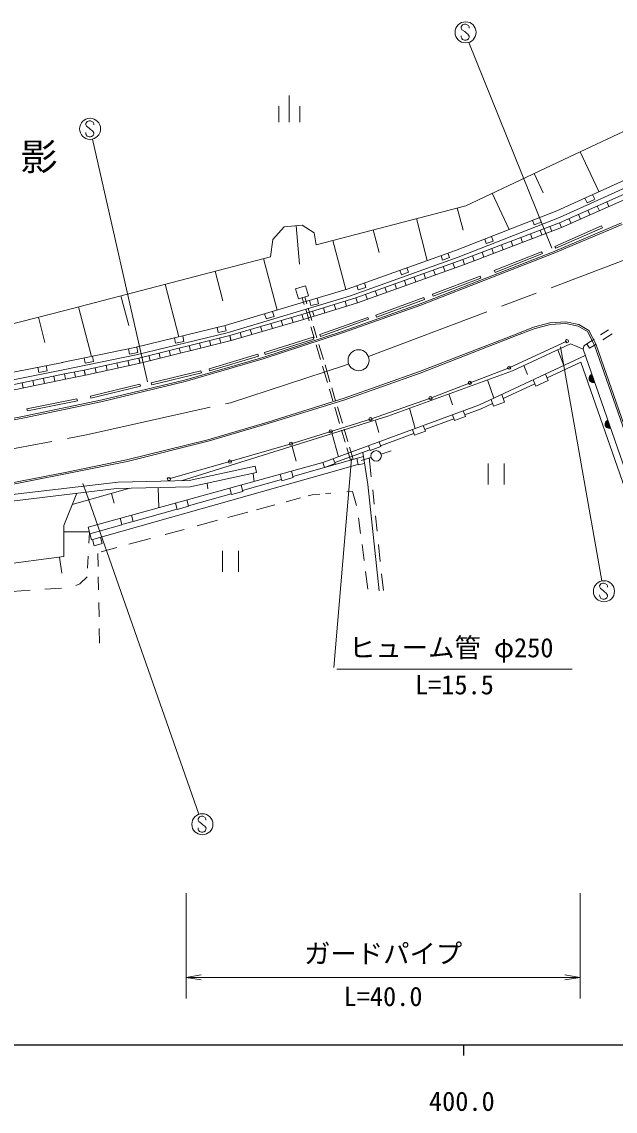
# Model space of a CAD drawing. Units: millimetres, scale not verified. Extents: x 40000 to 680000, y 20000 to 380000.
# Drawn here: x 426117 to 482387, y 198715 to 302032 of the extents above; entities that cross this region are included whole.
import ezdxf
from ezdxf.enums import TextEntityAlignment as Align

# ---------------------------------------------------------------- set-up
doc = ezdxf.new("R2010")
doc.units = ezdxf.units.MM
doc.header["$LTSCALE"] = 1000
doc.linetypes.add('CHAIN', pattern=[18.5, 12, -1.5, 3.5, -1.5])
for name, color, linetype, lineweight in [('M-BGD', 7, 'Continuous', 13), ('M-BMK', 2, 'CHAIN', 13), ('M-BMK-SRVR', 3, 'Continuous', 13), ('M-STR-STR3', 7, 'Continuous', 13), ('M-STR-STRC', 7, 'Continuous', 13), ('M-TTL-BAND', 7, 'Continuous', 25)]:
    doc.layers.add(name, color=color, linetype=linetype, lineweight=lineweight)
doc.layers.add('M-BMK-HTXT', color=7, linetype='Continuous')
doc.styles.add('ＭＳ ゴシック', font='')
doc.styles.get('ＭＳ ゴシック').set_extended_font_data('MS Gothic')

# ---------------------------------------------------------------- blocks, each defined once
blk = doc.blocks.new('open_arrow')
at = {"color": 0, "linetype": 'Continuous', "lineweight": -2}
blk.add_lwpolyline([(7.5, 1.25), (0, 0), (7.5, -1.25)], dxfattribs=at)

msp = doc.modelspace()

# ---------------------------------------------------------------- linework, layer by layer
at = {"layer": 'M-BGD'}
for p, q in [((451477, 295026), (451477, 292526)), ((450477, 294026), (450477, 292526)), ((452477, 292526), (452477, 294026)), ((485926, 292927), (478050, 289220)), ((476838, 284101), (488767, 289538)), ((480850, 285930), (479075, 289703)), ((478050, 289220), (468214, 284592)), ((477111, 283456), (489063, 288904)), ((475571, 285807), (474705, 287646)), ((477102, 282979), (488745, 288124)), ((477292, 282517), (488958, 287672)), ((472341, 282344), (470727, 285774)), ((479715, 284860), (479506, 285317)), ((480434, 285188), (479715, 284860)), ((480453, 285196), (480244, 285654)), ((454027, 280884), (468214, 284592)), ((467964, 282280), (467415, 284383)), ((479789, 284167), (479991, 283709)), ((480684, 284562), (480886, 284105)), ((481580, 284958), (481782, 284501)), ((464567, 279398), (463530, 283368)), ((467248, 280355), (476838, 284101)), ((467493, 279699), (477111, 283456)), ((474712, 282784), (474560, 283211)), ((475363, 283016), (475204, 283463)), ((477997, 283375), (478199, 282918)), ((478893, 283771), (479095, 283313)), ((449937, 281373), (451003, 282585)), ((451003, 282585), (452718, 282732)), ((452441, 279035), (452128, 282682)), ((452718, 282732), (453845, 282022)), ((460011, 280138), (459445, 282300)), ((467925, 279478), (477102, 282979)), ((468099, 279009), (477292, 282517)), ((475363, 283016), (474712, 282784)), ((475266, 282279), (475445, 281812)), ((476184, 282629), (476362, 282162)), ((476443, 280192), (482971, 282953)), ((476500, 280053), (483033, 282816)), ((476674, 280731), (481095, 282687)), ((481176, 282504), (476755, 280548)), ((477102, 282979), (477304, 282522)), ((477102, 282979), (477280, 282512)), ((481095, 282687), (481176, 282504)), ((449696, 279752), (449937, 281373)), ((453845, 282022), (454027, 280884)), ((456830, 276634), (455611, 281298)), ((470161, 281006), (470009, 281433)), ((470813, 281238), (470161, 281006)), ((470813, 281238), (470653, 281685)), ((472513, 281229), (472692, 280762)), ((473431, 281579), (473609, 281112)), ((474349, 281929), (474527, 281462)), ((456968, 276684), (467248, 280355)), ((466674, 279668), (466521, 280095)), ((469760, 280178), (469939, 279711)), ((470678, 280528), (470856, 280061)), ((470686, 277944), (476443, 280192)), ((470741, 277805), (476500, 280053)), ((470920, 278432), (475409, 280227)), ((475483, 280042), (470994, 278246)), ((471596, 280879), (471774, 280411)), ((475409, 280227), (475483, 280042)), ((476755, 280548), (476674, 280731)), ((449696, 279752), (430213, 274660)), ((450328, 274697), (449051, 279584)), ((457186, 276018), (467493, 279699)), ((457794, 275845), (467925, 279478)), ((457951, 275370), (468099, 279009)), ((466022, 279435), (465870, 279863)), ((466674, 279668), (466022, 279435)), ((467004, 279148), (467173, 278677)), ((467925, 279478), (468103, 279011)), ((467925, 279478), (468094, 279008)), ((468843, 279828), (469021, 279361)), ((445182, 275575), (444449, 278381)), ((462120, 278042), (461968, 278469)), ((462771, 278274), (462120, 278042)), ((462771, 278274), (462619, 278702)), ((470686, 277944), (463894, 275291)), ((464241, 278157), (464410, 277686)), ((465162, 278487), (465331, 278017)), ((466083, 278818), (466252, 278347)), ((470994, 278246), (470920, 278432)), ((441001, 272151), (439697, 277139)), ((452061, 276691), (453015, 276991)), ((453015, 276991), (453312, 276049)), ((458006, 276617), (457888, 277012)), ((458753, 276843), (458627, 277276)), ((461478, 277166), (461647, 276695)), ((462399, 277496), (462568, 277026)), ((463320, 277827), (463489, 277356)), ((470741, 277805), (463947, 275151)), ((465067, 276194), (469584, 277916)), ((469655, 277729), (465138, 276008)), ((469584, 277916), (469655, 277729)), ((436253, 273223), (435515, 276046)), ((445398, 273222), (456968, 276684)), ((445581, 272546), (457186, 276018)), ((452358, 275749), (452061, 276691)), ((453312, 276049), (452358, 275749)), ((452716, 275861), (452904, 275227)), ((452955, 275933), (453150, 275278)), ((458006, 276617), (458753, 276843)), ((458715, 276175), (458883, 275704)), ((459636, 276505), (459804, 276035)), ((459698, 274217), (464235, 275887)), ((460557, 276836), (460725, 276365)), ((464235, 275887), (464304, 275699)), ((465138, 276008), (465067, 276194)), ((432722, 270290), (431492, 274995)), ((452675, 274280), (457794, 275845)), ((452818, 273801), (457951, 275370)), ((453273, 274862), (453621, 273692)), ((453515, 275141), (453400, 275616)), ((453515, 275141), (454256, 275297)), ((454256, 275297), (454132, 275835)), ((454722, 274906), (454868, 274428)), ((455746, 275219), (455892, 274741)), ((463894, 275291), (456580, 272701)), ((463947, 275151), (456628, 272559)), ((456770, 275532), (456916, 275054)), ((457794, 275845), (457940, 275366)), ((457794, 275845), (457962, 275374)), ((464304, 275699), (459767, 274029)), ((424639, 273240), (430213, 274660)), ((428302, 271627), (427693, 274018)), ((445832, 272291), (452675, 274280)), ((445962, 271808), (452818, 273801)), ((449283, 273887), (449146, 274343)), ((449286, 273874), (450034, 274094)), ((450034, 274094), (449896, 274568)), ((451697, 273996), (451837, 273516)), ((452675, 274280), (452814, 273800)), ((452675, 274280), (452821, 273802)), ((453038, 274777), (453366, 273669)), ((453698, 274593), (453845, 274115)), ((454379, 272371), (458931, 274002)), ((458998, 273814), (454447, 272183)), ((458931, 274002), (458998, 273814)), ((459767, 274029), (459698, 274217)), ((436825, 271135), (445398, 273222)), ((444747, 272560), (444632, 273035)), ((445488, 272716), (445373, 273214)), ((447787, 272859), (447927, 272379)), ((448765, 273143), (448904, 272663)), ((449742, 273427), (449882, 272947)), ((450720, 273711), (450859, 273231)), ((453534, 273105), (453847, 272049)), ((453775, 273171), (454105, 272059)), ((472982, 272416), (474640, 273059)), ((473036, 272276), (474687, 272916)), ((476180, 273480), (474640, 273059)), ((476205, 273332), (474687, 272916)), ((477719, 273581), (476180, 273480)), ((477708, 273430), (476205, 273332)), ((478884, 273168), (477708, 273430)), ((478939, 273310), (477719, 273581)), ((479765, 272646), (478884, 273168)), ((479879, 272753), (478939, 273310)), ((480992, 272329), (481760, 272825)), ((436978, 270451), (445581, 272546)), ((437212, 270142), (445832, 272291)), ((437327, 269656), (445962, 271808)), ((440693, 271562), (440597, 272053)), ((441486, 271719), (441382, 272244)), ((443916, 271813), (444037, 271328)), ((444747, 272560), (445488, 272716)), ((444874, 272052), (444995, 271567)), ((445832, 272291), (445953, 271806)), ((445832, 272291), (445972, 271811)), ((446810, 272575), (446949, 272095)), ((456580, 272701), (448961, 270198)), ((456628, 272559), (449006, 270054)), ((449132, 270680), (453743, 272133)), ((453803, 271942), (449192, 270489)), ((453743, 272133), (453803, 271942)), ((454447, 272183), (454379, 272371)), ((463840, 268858), (472982, 272416)), ((463893, 268717), (473037, 272277)), ((477811, 271741), (472330, 269229)), ((479681, 271484), (480390, 271941)), ((480437, 271350), (479765, 272646)), ((480570, 271419), (479879, 272753)), ((481199, 271867), (482087, 272440)), ((429907, 269710), (436825, 271135)), ((436327, 270522), (436230, 271012)), ((437119, 270678), (437020, 271182)), ((440086, 270858), (440206, 270373)), ((441486, 271719), (440693, 271562)), ((441043, 271097), (441164, 270612)), ((442001, 271336), (442122, 270851)), ((442959, 271575), (443080, 271089)), ((454039, 271404), (454454, 270004)), ((454289, 271441), (454713, 270010)), ((472646, 268945), (478133, 271490)), ((477526, 269441), (476935, 270934)), ((479351, 270973), (478133, 271490)), ((479415, 271258), (479351, 270973)), ((479351, 270973), (484085, 257358)), ((479507, 271364), (479415, 271258)), ((479681, 271484), (479507, 271364)), ((479952, 271064), (479681, 271484)), ((479952, 271064), (480580, 271469)), ((480437, 271350), (485171, 257735)), ((480579, 271400), (485313, 257785)), ((422076, 268169), (430001, 269733)), ((430048, 269024), (436978, 270451)), ((432133, 269658), (432036, 270148)), ((432040, 269002), (437212, 270142)), ((432925, 269814), (432133, 269658)), ((432925, 269814), (432827, 270311)), ((435144, 269686), (435251, 269198)), ((436178, 269914), (436286, 269426)), ((437119, 270678), (436327, 270522)), ((437212, 270142), (437320, 269654)), ((437212, 270142), (437333, 269657)), ((438170, 270381), (438291, 269896)), ((439128, 270620), (439249, 270135)), ((448961, 270198), (441559, 268055)), ((449006, 270054), (441597, 267909)), ((443869, 269134), (448502, 270517)), ((448559, 270326), (443927, 268942)), ((448502, 270517), (448559, 270326)), ((449192, 270489), (449132, 270680)), ((469523, 265699), (479554, 270389)), ((475932, 268254), (479140, 269753)), ((479140, 269753), (483519, 257161)), ((422151, 266972), (430165, 268632)), ((430048, 269024), (422363, 267496)), ((427720, 268773), (427623, 269264)), ((428512, 268930), (427720, 268773)), ((428512, 268930), (428416, 269420)), ((430165, 268632), (432040, 269002)), ((430165, 268632), (430262, 268142)), ((431103, 268817), (431200, 268327)), ((432040, 269002), (432137, 268511)), ((432040, 269002), (432148, 268514)), ((432143, 268512), (437327, 269656)), ((433075, 269230), (433182, 268742)), ((434109, 269458), (434217, 268970)), ((438399, 267795), (443100, 268922)), ((443147, 268727), (438445, 267600)), ((443100, 268922), (443147, 268727)), ((443927, 268942), (443869, 269134)), ((454638, 269387), (455099, 267832)), ((454869, 269485), (455342, 267892)), ((456695, 266325), (463840, 268858)), ((456742, 266182), (463893, 268717)), ((460824, 264646), (472646, 268945)), ((472330, 269229), (464872, 266346)), ((474057, 268573), (473714, 269440)), ((422245, 266481), (430267, 268143)), ((426259, 267312), (426158, 267802)), ((427261, 267520), (427160, 268010)), ((428263, 267727), (428162, 268217)), ((429265, 267935), (429164, 268425)), ((430262, 268142), (432143, 268512)), ((432622, 266538), (437323, 267664)), ((441559, 268055), (433741, 266183)), ((441597, 267909), (433774, 266036)), ((437323, 267664), (437370, 267470)), ((438445, 267600), (438399, 267795)), ((470886, 266336), (470279, 268084)), ((471764, 266305), (474761, 267706)), ((474873, 267468), (474592, 268069)), ((476043, 268015), (474873, 267468)), ((476043, 268015), (475762, 268616)), ((437370, 267470), (432668, 266343)), ((455286, 267204), (455621, 266075)), ((455508, 267333), (455875, 266096)), ((466963, 265708), (466603, 266747)), ((471890, 265961), (471625, 266682)), ((433741, 266183), (426198, 264584)), ((433774, 266036), (426227, 264437)), ((426605, 265321), (431345, 266273)), ((431384, 266077), (426644, 265125)), ((431345, 266273), (431384, 266077)), ((432668, 266343), (432622, 266538)), ((449448, 264068), (456695, 266325)), ((449491, 263925), (456742, 266182)), ((454653, 260229), (469523, 265699)), ((464872, 266346), (459186, 264357)), ((469677, 265329), (470763, 265837)), ((470858, 265581), (470625, 266214)), ((471890, 265961), (470858, 265581)), ((426198, 264584), (418282, 263137)), ((426644, 265125), (426605, 265321)), ((441245, 258506), (460824, 264646)), ((455798, 265479), (456253, 263946)), ((456052, 265500), (456512, 263951)), ((463434, 263459), (462878, 265392)), ((467150, 264217), (466953, 264753)), ((468183, 264597), (467150, 264217)), ((468183, 264597), (467985, 265133)), ((468123, 264758), (469677, 265329)), ((426227, 264437), (418308, 262989)), ((443757, 262392), (449448, 264068)), ((443796, 262247), (449491, 263925)), ((459186, 264357), (451646, 262022)), ((459964, 263090), (459649, 264184)), ((464386, 263201), (464189, 263737)), ((464327, 263361), (467091, 264378)), ((456162, 260784), (455548, 262918)), ((456440, 263317), (456783, 262160)), ((456681, 263384), (457026, 262219)), ((460130, 261818), (463294, 262981)), ((463353, 262821), (463156, 263357)), ((464386, 263201), (463353, 262821)), ((436061, 260477), (443757, 262392)), ((436094, 260331), (443796, 262247)), ((451646, 262022), (445858, 260324)), ((452138, 260370), (451742, 261744)), ((455790, 260221), (459131, 261450)), ((456942, 261624), (457284, 260473)), ((457185, 261685), (457525, 260541)), ((459160, 261372), (458993, 261825)), ((460159, 261739), (459160, 261372)), ((460159, 261739), (459992, 262193)), ((430238, 259298), (436061, 260477)), ((454820, 259775), (458507, 260819)), ((455819, 260143), (455652, 260596)), ((458004, 260011), (457884, 260642)), ((459238, 260712), (458284, 260411)), ((458671, 259794), (458447, 261198)), ((459064, 260714), (459258, 258880)), ((460190, 261018), (461140, 261329)), ((430268, 259151), (436094, 260331)), ((454653, 260229), (432408, 254108)), ((445858, 260324), (440067, 258674)), ((441996, 258524), (448239, 259889)), ((448239, 259889), (448367, 259303)), ((451841, 258808), (451676, 259410)), ((451809, 258923), (454820, 259775)), ((454820, 259775), (454653, 260229)), ((455819, 260143), (454820, 259775)), ((454983, 259198), (457996, 260051)), ((458004, 260011), (458618, 260128)), ((458671, 259794), (458933, 258158)), ((470350, 258150), (470350, 260150)), ((471850, 260150), (471850, 258150)), ((423206, 257938), (430238, 259298)), ((423232, 257790), (430268, 259151)), ((423502, 256988), (435256, 258367)), ((432734, 252901), (454983, 259198)), ((435256, 258367), (441996, 258524)), ((442067, 257925), (448367, 259303)), ((447052, 257577), (450739, 258620)), ((448153, 258440), (448048, 259152)), ((450603, 259115), (450769, 258513)), ((450769, 258513), (451841, 258808)), ((425171, 256578), (435108, 257764)), ((430108, 254258), (431330, 257313)), ((430901, 256241), (436361, 257793)), ((432247, 257283), (431911, 258241)), ((434877, 256374), (434615, 257297)), ((435108, 257764), (442067, 257925)), ((439109, 255952), (439043, 257855)), ((441920, 256124), (445982, 257274)), ((443769, 257734), (443688, 258280)), ((445837, 257803), (446002, 257201)), ((446002, 257201), (447074, 257496)), ((447074, 257496), (446909, 258098)), ((454915, 257281), (455430, 257323)), ((456928, 257444), (457464, 257488)), ((457866, 256146), (457464, 257488)), ((458933, 258158), (460005, 248050)), ((459391, 257635), (459532, 256300)), ((440694, 256388), (440859, 255786)), ((441932, 256081), (441766, 256683)), ((451171, 256509), (452554, 256882)), ((453287, 257080), (453656, 257180)), ((453656, 257180), (454373, 257238)), ((436687, 254638), (436521, 255240)), ((436686, 254643), (440850, 255821)), ((440859, 255786), (441932, 256081)), ((445658, 255020), (447556, 255532)), ((448360, 255750), (450103, 256220)), ((430108, 251314), (430108, 254258)), ((432570, 253478), (435616, 254340)), ((435449, 254945), (435615, 254343)), ((435615, 254343), (436687, 254638)), ((442760, 254237), (444683, 254757)), ((458243, 253490), (458047, 254994)), ((459652, 255176), (459807, 253712)), ((432522, 253664), (430108, 253664)), ((432720, 252897), (432408, 254108)), ((432486, 252579), (432542, 253587)), ((433750, 252546), (433595, 253145)), ((439719, 253416), (441499, 253897)), ((432971, 252345), (432820, 252925)), ((432971, 252345), (433750, 252546)), ((433644, 251776), (435128, 252177)), ((436280, 252488), (438309, 253035)), ((458574, 250952), (458377, 252461)), ((459940, 252458), (460111, 250849)), ((421278, 250153), (430108, 251314)), ((429907, 249733), (429706, 251261)), ((432354, 250215), (432418, 251355)), ((433349, 250387), (433324, 251603)), ((445154, 249874), (445154, 251874)), ((446654, 251874), (446654, 249874)), ((431616, 248741), (432309, 249396)), ((433394, 248173), (433369, 249386)), ((458931, 248209), (458713, 249884)), ((460236, 249669), (460403, 248093)), ((425194, 247991), (426925, 248115)), ((428292, 248212), (429870, 248325)), ((431233, 248569), (431616, 248741)), ((433447, 245595), (433419, 246967)), ((433498, 243099), (433469, 244507))]:
    msp.add_line(p, q, dxfattribs=at)
for centre, radius in [((477811, 271741), 150), ((472330, 269229), 150), ((468601, 267788), 150), ((464872, 266346), 150), ((459186, 264357), 150), ((455416, 263190), 150), ((451646, 262022), 150), ((445858, 260324), 150), ((459714, 260862), 500), ((440067, 258674), 150)]:
    msp.add_circle(centre, radius, dxfattribs=at)
for centre, radius in [((480309, 268217), 400), ((480309, 268217), 400), ((480309, 268217), 350), ((480309, 268217), 300), ((480309, 268217), 250), ((480309, 268217), 200), ((480309, 268217), 150), ((480309, 268217), 100), ((480309, 268217), 50), ((481820, 263873), 400), ((481820, 263873), 400), ((481820, 263873), 350), ((481820, 263873), 300), ((481820, 263873), 250), ((481820, 263873), 200), ((481820, 263873), 150), ((481820, 263873), 100), ((481820, 263873), 50)]:
    msp.add_arc(centre, radius, 109.17444, 289.17444, dxfattribs=at)
at = {"layer": 'M-BMK'}
for p, q in [((458988, 270287), (484638, 279955)), ((445900, 265899), (456710, 269428)), ((456710, 269428), (457116, 269581)), ((432259, 262854), (445900, 265899)), ((417173, 260001), (432259, 262854))]:
    msp.add_line(p, q, dxfattribs=at)
at = {"layer": 'M-BMK-SRVR'}
msp.add_circle((458052, 269934), 1000, dxfattribs=at)
at = {"layer": 'M-STR-STR3'}
for p, q in [((457393, 260599), (455704, 240801)), ((455979, 240636), (478317, 240636)), ((441694, 219401), (441694, 209401)), ((479070, 219401), (479070, 209401)), ((441694, 211401), (479070, 211401))]:
    msp.add_line(p, q, dxfattribs=at)
at = {"layer": 'M-STR-STRC'}
for p, q in [((467916, 301729), (467792, 301545)), ((468108, 301795), (467916, 301729)), ((468229, 301792), (468108, 301795)), ((468479, 301674), (468229, 301792)), ((467792, 301545), (467795, 301413)), ((467795, 300565), (467792, 300686)), ((467795, 301413), (467858, 301284)), ((467858, 301284), (468113, 301102)), ((468113, 301102), (468242, 300970)), ((468242, 300970), (468421, 300855)), ((468421, 300855), (468548, 300654)), ((468543, 301542), (468479, 301674)), ((468543, 301413), (468543, 301542)), ((468548, 300654), (468543, 300544)), ((467834, 300462), (467795, 300565)), ((467919, 300352), (467834, 300462)), ((468105, 300291), (467919, 300352)), ((468240, 300291), (468105, 300291)), ((468340, 300320), (468240, 300291)), ((468482, 300412), (468340, 300320)), ((468543, 300544), (468482, 300412)), ((476366, 280577), (468501, 300079)), ((432309, 292574), (432186, 292389)), ((432186, 292389), (432188, 292258)), ((432502, 292639), (432309, 292574)), ((432623, 292637), (432502, 292639)), ((432873, 292518), (432623, 292637)), ((432936, 292387), (432873, 292518)), ((432188, 291410), (432186, 291531)), ((432188, 292258), (432252, 292129)), ((432228, 291307), (432188, 291410)), ((432252, 292129), (432507, 291947)), ((432507, 291947), (432636, 291815)), ((432636, 291815), (432815, 291699)), ((432815, 291699), (432942, 291499)), ((432936, 291389), (432876, 291257)), ((432936, 292258), (432936, 292387)), ((432942, 291499), (432936, 291389)), ((432312, 291196), (432228, 291307)), ((432499, 291136), (432312, 291196)), ((432633, 291136), (432499, 291136)), ((432733, 291165), (432633, 291136)), ((432876, 291257), (432733, 291165)), ((438041, 267880), (432814, 290901)), ((477193, 271206), (481103, 249001)), ((432247, 257283), (442908, 226874)), ((481036, 248721), (480913, 248537)), ((480913, 248537), (480915, 248405)), ((480915, 248405), (480978, 248276)), ((480978, 248276), (481234, 248095)), ((481229, 248787), (481036, 248721)), ((481350, 248785), (481229, 248787)), ((481234, 248095), (481363, 247963)), ((481600, 248666), (481350, 248785)), ((481363, 247963), (481542, 247847)), ((481663, 248534), (481600, 248666)), ((481663, 248405), (481663, 248534)), ((480915, 247557), (480913, 247679)), ((480955, 247455), (480915, 247557)), ((481039, 247344), (480955, 247455)), ((481226, 247284), (481039, 247344)), ((481360, 247284), (481226, 247284)), ((481460, 247313), (481360, 247284)), ((481603, 247405), (481460, 247313)), ((481542, 247847), (481668, 247647)), ((481663, 247536), (481603, 247405)), ((481668, 247647), (481663, 247536)), ((442956, 226628), (442832, 226443)), ((442832, 226443), (442834, 226312)), ((442834, 226312), (442898, 226183)), ((443148, 226693), (442956, 226628)), ((443269, 226691), (443148, 226693)), ((443519, 226572), (443269, 226691)), ((443582, 226441), (443519, 226572)), ((443582, 226312), (443582, 226441)), ((442834, 225464), (442832, 225585)), ((442874, 225361), (442834, 225464)), ((442958, 225250), (442874, 225361)), ((442898, 226183), (443153, 226001)), ((443145, 225190), (442958, 225250)), ((443153, 226001), (443282, 225869)), ((443282, 225869), (443461, 225753)), ((443522, 225311), (443379, 225219)), ((443461, 225753), (443588, 225553)), ((443582, 225443), (443522, 225311)), ((443588, 225553), (443582, 225443)), ((443279, 225190), (443145, 225190)), ((443379, 225219), (443279, 225190))]:
    msp.add_line(p, q, dxfattribs=at)
for centre in [(468199, 301032), (432593, 291877), (481320, 248024), (443239, 225931)]:
    msp.add_circle(centre, 1000, dxfattribs=at)
at = {"layer": 'M-TTL-BAND'}
for p, q in [((40000, 205000), (579000, 205000)), ((468000, 205000), (468000, 204000))]:
    msp.add_line(p, q, dxfattribs=at)

# ---------------------------------------------------------------- block references
at = {"layer": 'M-STR-STR3', "xscale": 193, "yscale": 193}
msp.add_blockref('open_arrow', (441694, 211401), dxfattribs=at)
at = {"layer": 'M-STR-STR3', "xscale": 193, "yscale": 193, "rotation": 180}
msp.add_blockref('open_arrow', (479070, 211401), dxfattribs=at)

# ---------------------------------------------------------------- texts
at = {"layer": 'M-BMK-HTXT', "style": 'ＭＳ ゴシック'}
msp.add_text('影', height=2566, dxfattribs=at).set_placement((426003, 289233), align=Align.MIDDLE_LEFT)
at = {"layer": 'M-STR-STR3', "style": 'ＭＳ ゴシック'}
for s, p in [('ヒューム管 φ250', (457148, 241210)), ('L=15.5', (463398, 237698)), ('ガードパイプ', (452882, 212197)), ('L=40.0', (456632, 208139))]:
    msp.add_text(s, height=1833, dxfattribs=at).set_placement(p, align=Align.BOTTOM_LEFT)
at = {"layer": 'M-TTL-BAND', "style": 'ＭＳ ゴシック'}
msp.add_text('400.0', height=1833, dxfattribs=at).set_placement((467844, 198195), align=Align.BOTTOM_CENTER)

doc.saveas('drawing.dxf')
